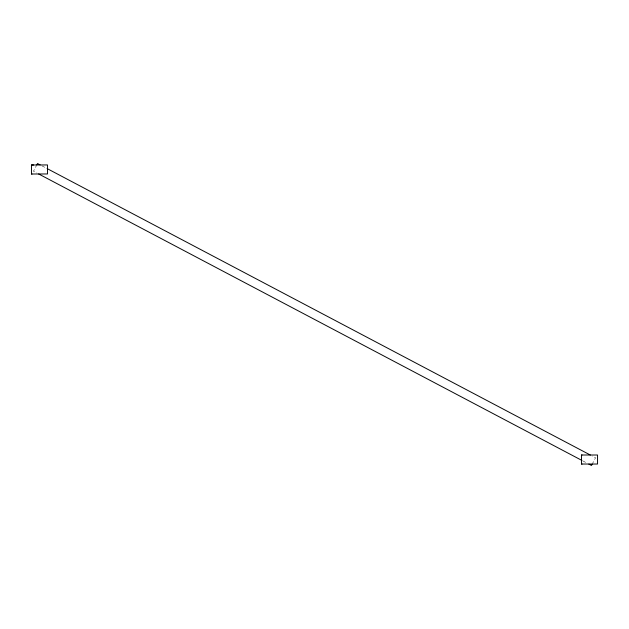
<?xml version="1.0" encoding="UTF-8"?>
<svg xmlns="http://www.w3.org/2000/svg" width="629" height="629" viewBox="0 0 629 629"><rect width="100%" height="100%" fill="white"/><g stroke="black" fill="none" stroke-linecap="round" stroke-linejoin="round"><path stroke-width="0.47" stroke-dasharray="3.15 2.36" d="M36.938 164.649L33.471 171.23L36.946 173.061M592.078 464.351L595.545 457.77L592.07 455.939M41.876 165.812L46.224 168.108M582.792 460.892L587.132 463.188"/><path stroke-width="0.94" d="M581.503 455.011L597.55 455.011L597.55 464.029L581.503 464.029L581.503 455.011L582.037 455.011M36.938 164.649L37.528 163.524L40.138 164.9M592.078 464.351L591.48 465.476L588.87 464.1M31.45 164.987L47.497 164.947L47.521 173.966L31.474 174.005L31.45 164.987L33.541 164.987M31.474 174.005L32.016 174.005M581.503 464.029L582.037 464.029M47.089 168.564L590.332 455.026M38.684 173.974L581.919 460.436"/></g></svg>
